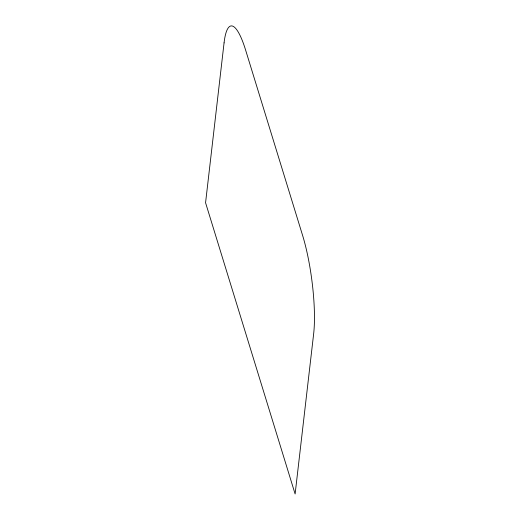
<?xml version="1.0" encoding="UTF-8"?>
<svg xmlns="http://www.w3.org/2000/svg" width="520" height="520" viewBox="0 0 520 520"><rect width="100%" height="100%" fill="white"/><g stroke="black" fill="none" stroke-linecap="round" stroke-linejoin="round"><path stroke-width="0.78" d="M224.068 42.868L205.569 202.755L295.12 494L313.619 334.113A70.519 14.514 82.4 0 0 302.62 235.475L245.635 50.141A70.519 14.514 82.4 0 0 224.068 42.868"/></g></svg>
